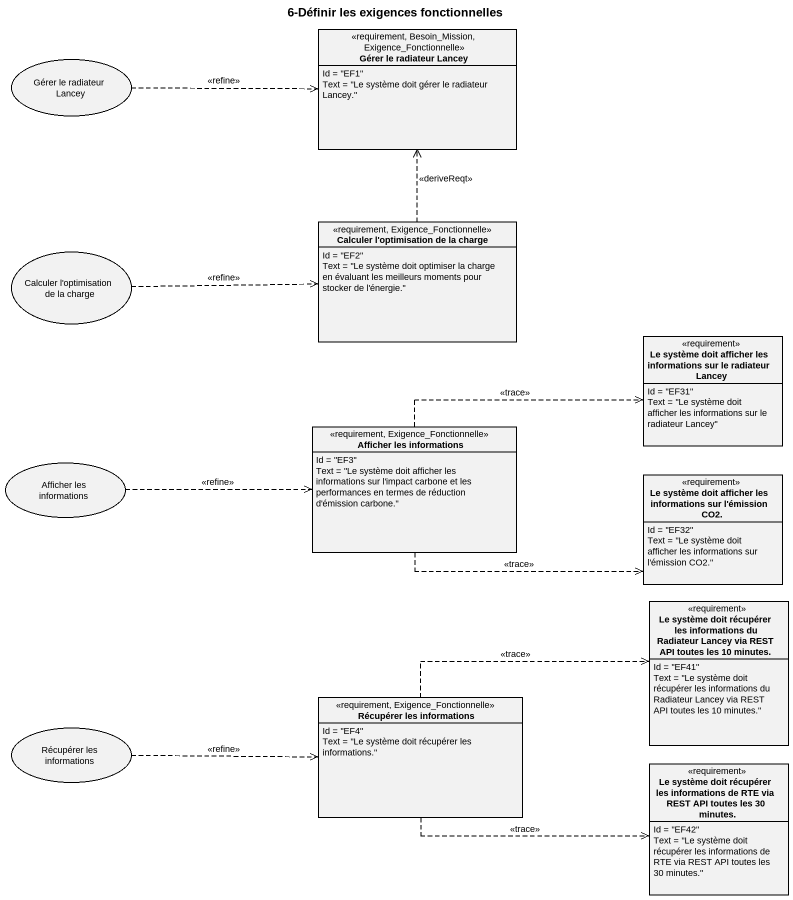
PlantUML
@startuml
title 6-Définir les exigences fonctionnelles
allowmixing
hide circle
hide empty members
usecase "Gérer le radiateur Lancey" as Gérer_le_radiateur_Lancey
class "Gérer le radiateur Lancey" as Gérer_le_radiateur_Lancey_2 <<requirement, Besoin_Mission, Exigence_Fonctionnelle>> {
  Id = "EF1"
  Text = "Le système doit gérer le radiateur Lancey."
}
usecase "Calculer l'optimisation de la charge" as Calculer_l_optimisation_de
class "Calculer l'optimisation de la charge" as Calculer_l_optimisation_de_2 <<requirement, Exigence_Fonctionnelle>> {
  Id = "EF2"
  Text = "Le système doit optimiser la charge en évaluant les meilleurs moments pour stocker de l'énergie."
}
class "Le système doit afficher les informations sur le radiateur Lancey" as Le_système_doit_afficher <<requirement>> {
  Id = "EF31"
  Text = "Le système doit afficher les informations sur le radiateur Lancey"
}
class "Afficher les informations" as Afficher_les_informations <<requirement, Exigence_Fonctionnelle>> {
  Id = "EF3"
  Text = "Le système doit afficher les informations sur l'impact carbone et les performances en termes de réduction d'émission carbone."
}
usecase "Afficher les informations" as Afficher_les_informations_2
class "Le système doit afficher les informations sur l'émission CO2." as Le_système_doit_afficher_2 <<requirement>> {
  Id = "EF32"
  Text = "Le système doit afficher les informations sur l'émission CO2."
}
class "Le système doit récupérer les informations du Radiateur Lancey via REST API toutes les 10 minutes." as Le_système_doit_récupérer <<requirement>> {
  Id = "EF41"
  Text = "Le système doit récupérer les informations du Radiateur Lancey via REST API toutes les 10 minutes."
}
class "Récupérer les informations" as Récupérer_les_informations <<requirement, Exigence_Fonctionnelle>> {
  Id = "EF4"
  Text = "Le système doit récupérer les informations."
}
usecase "Récupérer les informations" as Récupérer_les_informations_2
class "Le système doit récupérer les informations de RTE via REST API toutes les 30 minutes." as Le_système_doit_récupérer_2 <<requirement>> {
  Id = "EF42"
  Text = "Le système doit récupérer les informations de RTE via REST API toutes les 30 minutes."
}
Gérer_le_radiateur_Lancey .right.> Gérer_le_radiateur_Lancey_2 : <<refine>>
Calculer_l_optimisation_de .right.> Calculer_l_optimisation_de_2 : <<refine>>
Calculer_l_optimisation_de_2 .up.> Gérer_le_radiateur_Lancey_2 : <<deriveReqt>>
Afficher_les_informations .right.> Le_système_doit_afficher : <<trace>>
Afficher_les_informations .right.> Le_système_doit_afficher_2 : <<trace>>
Afficher_les_informations_2 .right.> Afficher_les_informations : <<refine>>
Récupérer_les_informations .right.> Le_système_doit_récupérer : <<trace>>
Récupérer_les_informations .right.> Le_système_doit_récupérer_2 : <<trace>>
Récupérer_les_informations_2 .right.> Récupérer_les_informations : <<refine>>
@enduml
